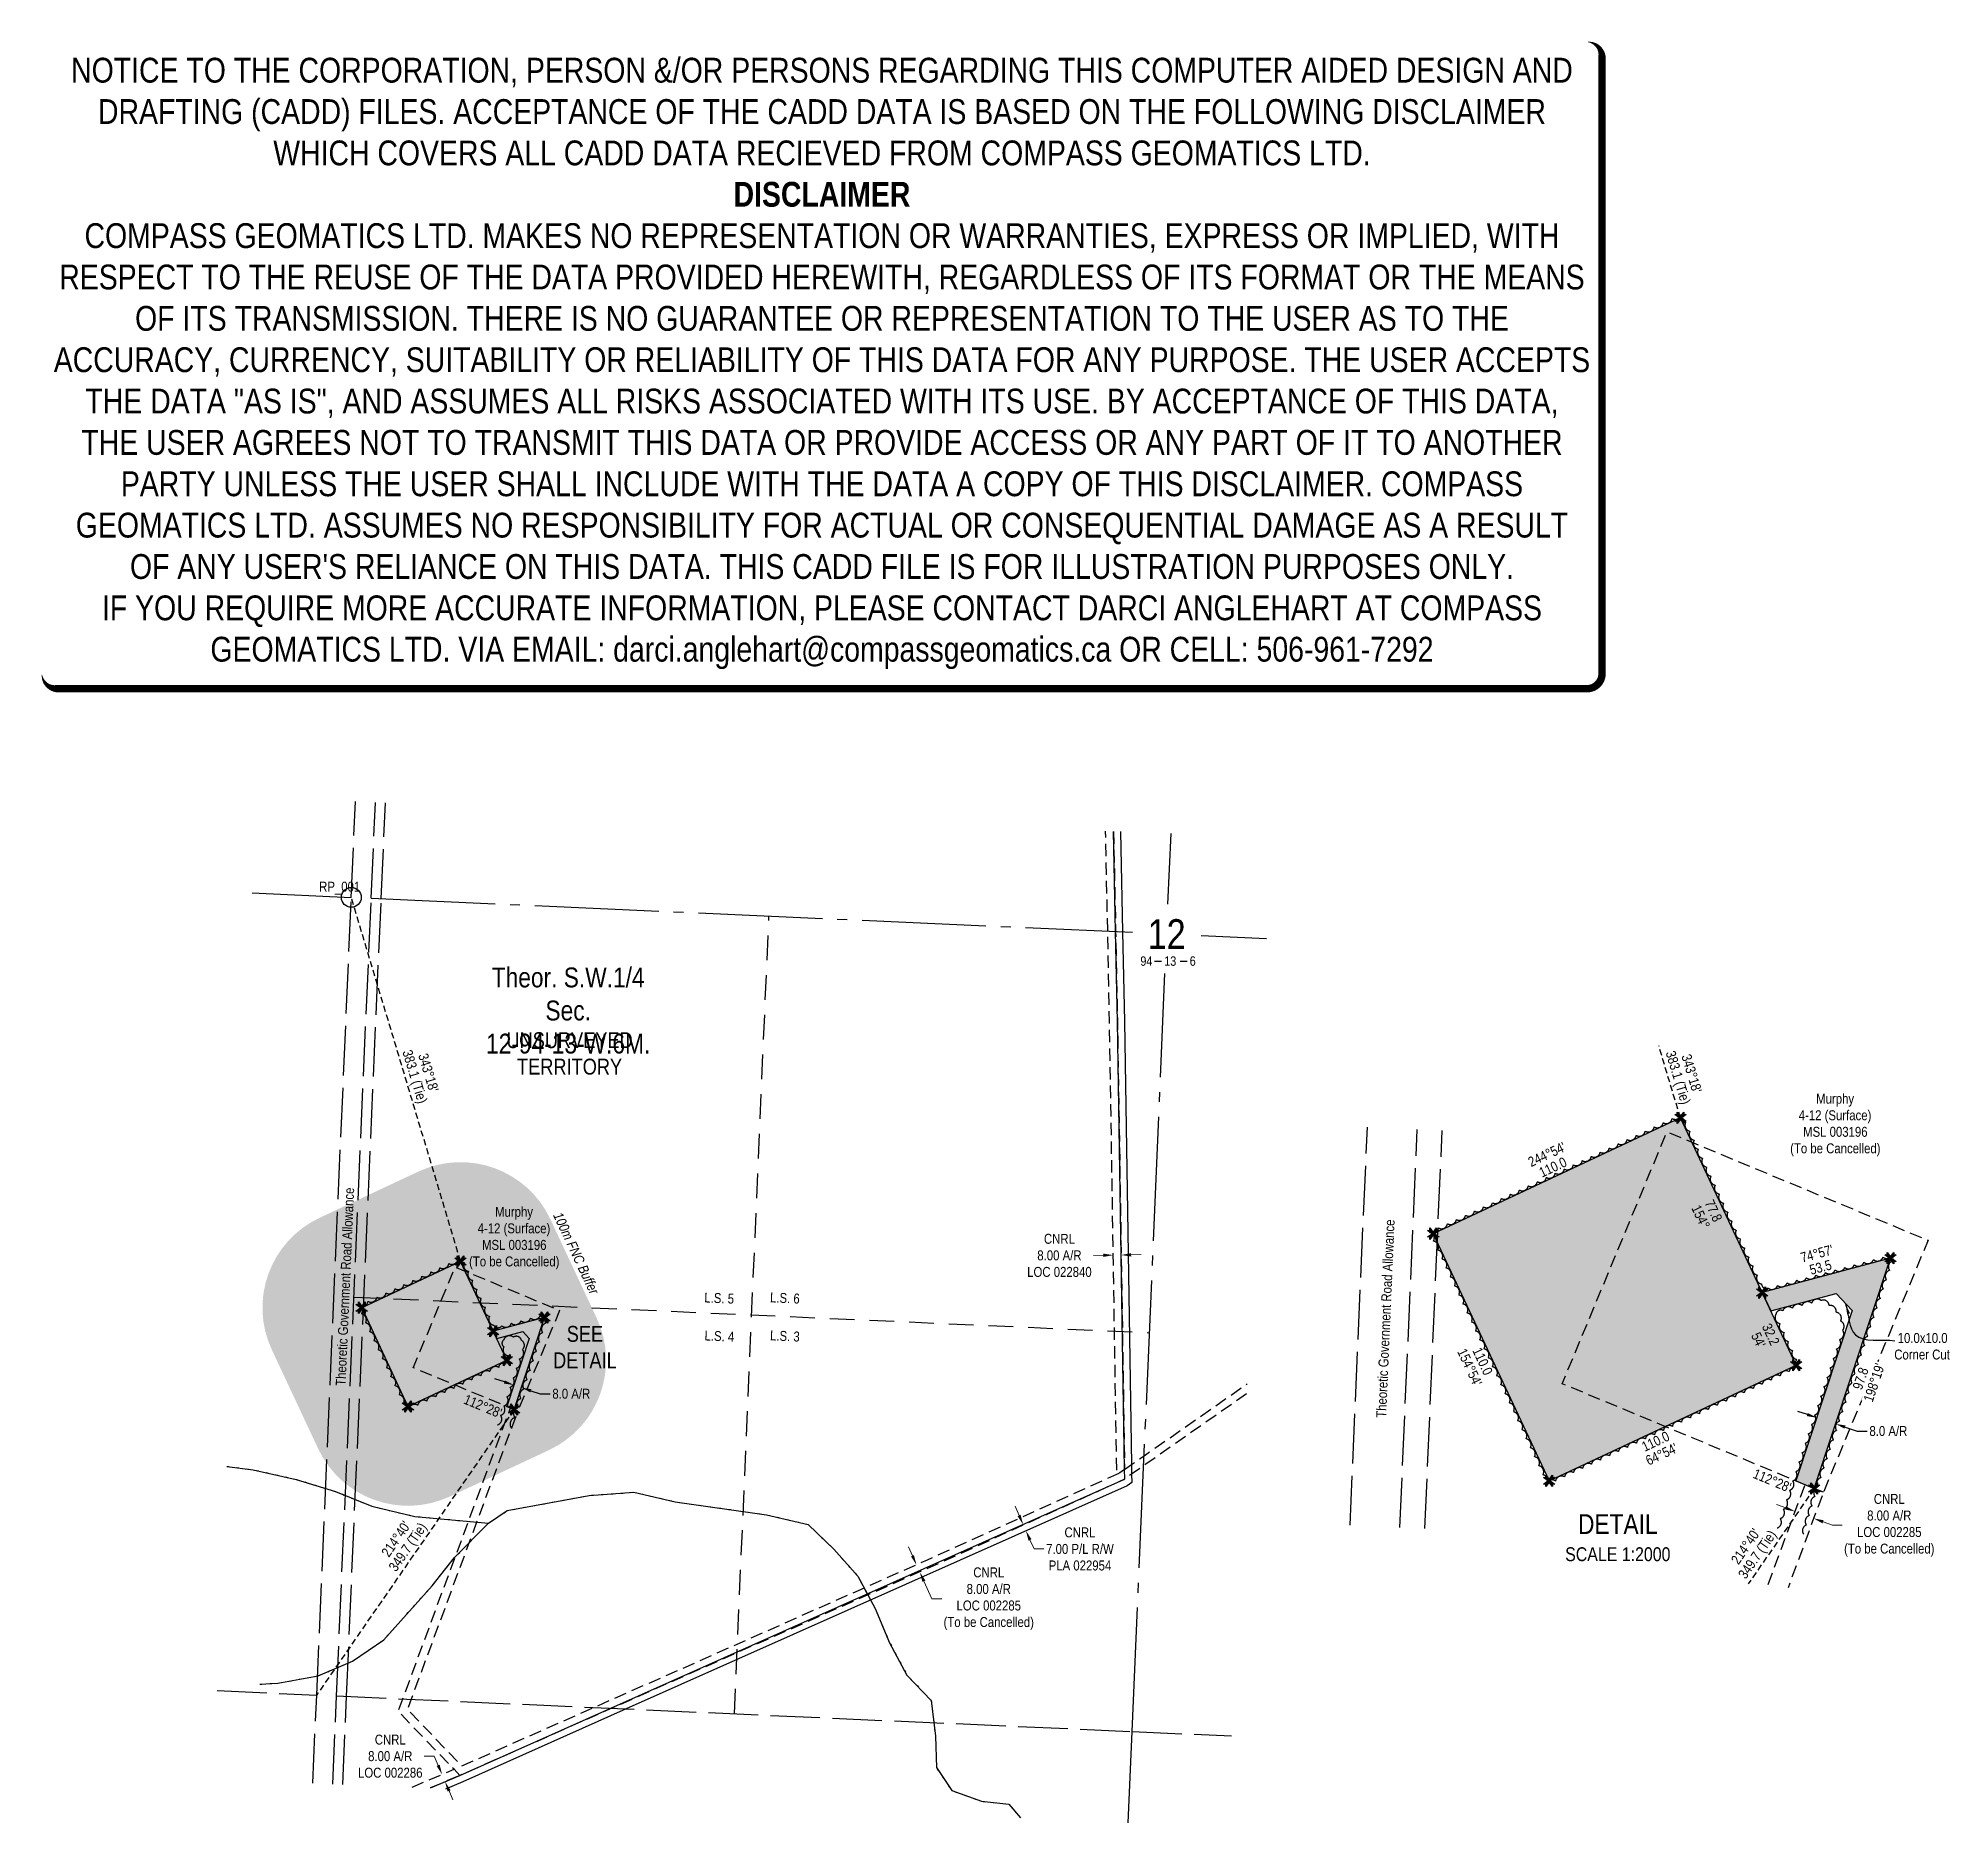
# Model space of a CAD drawing. Extents: x 320600 to 322526, y 6336020 to 6337818.
import ezdxf
from ezdxf.enums import TextEntityAlignment as Align

# ---------------------------------------------------------------- set-up
doc = ezdxf.new("R2010")
doc.units = 0
doc.header["$LTSCALE"] = 5
doc.header["$PDSIZE"] = 0.5
for name, pattern in [('0', [1, 1, 0]), ('foc-ACCESSROAD', [3.75, 2.5, -1.25]), ('foc-LSD', [8, 5, -3]), ('foc-QUARTERLINE', [33, 25, -3, 2, -3]), ('foc-TIELINE', [1.875, 1.25, -0.625]), ('foc-UNSURVEYED', [12.5, 10, -2.5]), ('foc-WHEELTRACKS', [2, 0.4, -1.6])]:
    doc.linetypes.add(name, pattern=pattern)
doc.layers.get('Defpoints').update_dxf_attribs({"color": 9})
for name, color, linetype in [('10', 1, 'Continuous'), ('35', 37, 'Continuous'), ('9', 3, 'Continuous'), ('C-AR', 13, 'foc-ACCESSROAD'), ('C-SYMBOL', 7, 'Continuous'), ('C-WS', 13, 'foc-ACCESSROAD'), ('DETAIL-T', 7, 'Continuous'), ('F-AR', 190, 'foc-ACCESSROAD'), ('F-RW', 190, 'Continuous'), ('L-BD', 7, 'Continuous'), ('L-BD1', 253, 'Continuous'), ('L-MON', 1, 'Continuous'), ('L-ROAD-T', 7, 'Continuous'), ('L-SECLBL', 7, 'Continuous'), ('L-SECQ', 8, 'foc-QUARTERLINE'), ('L-SECTION-LSD', 7, 'foc-LSD'), ('L-TIE', 7, 'foc-TIELINE'), ('L-UNS-T', 3, 'Continuous'), ('L-USEC', 7, 'foc-UNSURVEYED'), ('P-BUFFER-H 30m', 51, 'Continuous'), ('P-BUFFER-T', 40, 'Continuous'), ('P-PROPOSED', 10, 'Continuous'), ('P-PROPOSED-H', 21, 'Continuous'), ('P-TXT', 4, 'Continuous'), ('T-BUSH', 110, '0'), ('T-CREEK', 160, 'Continuous'), ('T-WATER-P3', 160, 'foc-WHEELTRACKS')]:
    doc.layers.add(name, color=color, linetype=linetype)
for name, color, linetype, lineweight in [('C-WS-T', 13, 'Continuous', 9), ('F-AR-T', 190, 'Continuous', 9), ('F-RW-T', 190, 'Continuous', 9)]:
    doc.layers.add(name, color=color, linetype=linetype, lineweight=lineweight)
doc.layers.add('DISCLAIMER', color=7, linetype='Continuous', plot=False)
doc.styles.add('100L', font='ARIALN.TTF', dxfattribs={"height": 11})
doc.styles.add('175L', font='ARIALN.TTF', dxfattribs={"height": 20})
doc.styles.add('80', font='ARIALN.TTF', dxfattribs={"height": 10})
doc.styles.add('80CG', font='ARIALN.TTF', dxfattribs={"height": 10})
doc.styles.add('80L', font='ARIALN.TTF', dxfattribs={"height": 10})
doc.styles.add('foc-LtypeFont', font='ARIALN.TTF', dxfattribs={"height": 7.35})
doc.styles.add('SIMPLEX', font='ARIALN.TTF')
doc.styles.get("Standard").update_dxf_attribs({"font": 'ARIALN.TTF'})
doc.linetypes.add('foc-TOPO-flowdirection-NOLINE', pattern='A,0,[">",foc-LtypeFont,S=0.3,R=0,X=0,Y=-0.945],-20,[">",foc-LtypeFont,S=0.3,R=0,X=0,Y=-0.945],0', length=20)
doc.dimstyles.new('Compass 5 000', dxfattribs={"dimscale": 5, "dimtxt": 9, "dimasz": 2, "dimexe": 0.2, "dimexo": 0.0625, "dimgap": 0.5, "dimtad": 0, "dimtih": 1, "dimtoh": 1, "dimzin": 0, "dimdsep": 46, "dimtxsty": '80CG', "dimcen": 0.1, "dimse1": 1, "dimse2": 1, "dimclrd": 256, "dimclrt": 256, "dimaunit": 1, "dimadec": 4, "dimazin": 0, "dimtfac": 0.06, "dimtofl": 0, "dimtmove": 0, "dimatfit": 1, "dimfxl": 0.2, "dimtolj": 1, "dimtzin": 0, "dimlwd": -1, "dimarcsym": 0})

# ---------------------------------------------------------------- blocks, each defined once
blk = doc.blocks.new('L-SECLBL')
at = {"layer": '9', "color": 7}
for p, q in [((-5.1, -27.8), (-12.3, -27.8)), ((20.7, -27.8), (13.5, -27.8))]:
    blk.add_line(p, q, dxfattribs=at)
at = {"layer": '10', "color": 2, "style": 'SIMPLEX'}
blk.add_attdef('SEC', text='', height=30, dxfattribs=at).set_placement((0, 0), align=Align.MIDDLE)
at = {"layer": '10', "color": 5, "style": '80L'}
blk.add_attdef('TWP', text='', height=9.5, dxfattribs=at).set_placement((-14.4, -27.4), align=Align.MIDDLE_RIGHT)
blk.add_attdef('RGE', text='', height=9.5, dxfattribs=at).set_placement((3.6, -27.4), align=Align.MIDDLE_CENTER)
blk.add_attdef('MER', text='', height=9.5, dxfattribs=at).set_placement((23.2, -27.4), align=Align.MIDDLE_LEFT)
blk = doc.blocks.new('*D419')
at = {"layer": 'Defpoints', "color": 0, "transparency": 16777216}
for p in [(321593.5, 6336320.6), (321595.6, 6336313.9), (321596.3, 6336314.2)]:
    blk.add_point(p, dxfattribs=at)
at = {"layer": 'F-RW-T', "transparency": 16777216}
for p, q in [((321588.7, 6336329.4), (321584.6, 6336338.6)), ((321599.6, 6336304.8), (321603.7, 6336295.6)), ((321603.7, 6336295.6), (321613.7, 6336295.6))]:
    blk.add_line(p, q, dxfattribs=at)
for points in [[(321590.2, 6336330.1), (321587.1, 6336328.7), (321592.7, 6336320.3)], [(321601.2, 6336305.4), (321598.1, 6336304.1), (321595.6, 6336313.9)]]:
    blk.add_solid(points, dxfattribs=at)
at = {"layer": 'F-RW-T', "transparency": 16777216, "insert": (321650, 6336295.6), "char_height": 10, "attachment_point": 5, "style": '80CG'}
blk.add_mtext('\\A1;CNRL\\P7.00 P/L R/W\\PPLA 022954', dxfattribs=at)
blk = doc.blocks.new('*D420')
at = {"layer": 'Defpoints', "color": 0, "transparency": 16777216}
for p in [(321683.5, 6336591.7), (321683.6, 6336589.8), (321691.6, 6336589.9)]:
    blk.add_point(p, dxfattribs=at)
at = {"layer": 'F-AR-T', "transparency": 16777216}
for p, q in [((321673.5, 6336591.6), (321663.5, 6336591.4)), ((321701.5, 6336592), (321711.5, 6336592.2))]:
    blk.add_line(p, q, dxfattribs=at)
for points in [[(321673.5, 6336593.2), (321673.6, 6336589.9), (321683.5, 6336591.7)], [(321701.5, 6336593.7), (321701.6, 6336590.3), (321691.5, 6336591.8)]]:
    blk.add_solid(points, dxfattribs=at)
at = {"layer": 'F-AR-T', "transparency": 16777216, "insert": (321629.3, 6336591.4), "char_height": 10, "attachment_point": 5, "style": '80CG'}
blk.add_mtext('\\A1;CNRL\\P8.00 A/R\\PLOC 022840', dxfattribs=at)
blk = doc.blocks.new('*D421')
at = {"layer": 'Defpoints', "color": 0, "transparency": 16777216}
for p in [(321640.5, 6336350), (321643.8, 6336342.7), (321485.3, 6336279.6)]:
    blk.add_point(p, dxfattribs=at)
at = {"layer": 'F-AR-T', "transparency": 16777216}
for p, q in [((321481.2, 6336288.8), (321477.1, 6336297.9)), ((321492.7, 6336263.3), (321500.8, 6336245.5)), ((321500.8, 6336245.5), (321510.8, 6336245.5))]:
    blk.add_line(p, q, dxfattribs=at)
for points in [[(321482.7, 6336289.4), (321479.7, 6336288.1), (321485.3, 6336279.6)], [(321494.3, 6336263.9), (321491.2, 6336262.6), (321488.6, 6336272.4)]]:
    blk.add_solid(points, dxfattribs=at)
at = {"layer": 'F-AR-T', "transparency": 16777216, "insert": (321558.1, 6336245.5), "char_height": 10, "attachment_point": 5, "style": '80CG'}
blk.add_mtext('\\A1;CNRL\\P8.00 A/R\\PLOC 002285\\P(To be Cancelled)', dxfattribs=at)
blk = doc.blocks.new('*D422')
at = {"layer": 'Defpoints', "color": 0, "transparency": 16777216}
for p in [(321007.3, 6336068.4), (320989.3, 6336060.8), (320992.4, 6336053.4)]:
    blk.add_point(p, dxfattribs=at)
at = {"layer": 'F-AR-T', "transparency": 16777216}
for p, q in [((320999.4, 6336086.8), (320989.4, 6336086.8)), ((321003.4, 6336077.6), (320999.4, 6336086.8)), ((321014.3, 6336051.9), (321018.3, 6336042.7))]:
    blk.add_line(p, q, dxfattribs=at)
for points in [[(321004.9, 6336078.3), (321001.8, 6336077), (321007.3, 6336068.4)], [(321015.9, 6336052.5), (321012.8, 6336051.2), (321010.4, 6336061.1)]]:
    blk.add_solid(points, dxfattribs=at)
at = {"layer": 'F-AR-T', "transparency": 16777216, "insert": (320955.1, 6336086.8), "char_height": 10, "attachment_point": 5, "style": '80CG'}
blk.add_mtext('\\A1;CNRL\\P8.00 A/R\\PLOC 002286 ', dxfattribs=at)
blk = doc.blocks.new('TEMP')
h = blk.add_hatch(color=255)
h.dxf.hatch_style = 1
h.paths.add_polyline_path([(0, 0.25), (-0.67, 1.15), (-0.67, 0.67), (-1.15, 0.67), (-0.25, 0), (-1.15, -0.67), (-0.67, -0.67), (-0.67, -1.15), (0, -0.25), (0.67, -1.15), (0.67, -0.67), (1.15, -0.67), (0.25, 0), (1.15, 0.67), (0.67, 0.67), (0.67, 1.15)])
h.paths.add_polyline_path([(0.57, 0.85), (0.57, 0.57), (0.85, 0.57), (0.08, 0), (0.85, -0.57), (0.57, -0.57), (0.57, -0.85), (0, -0.08), (-0.57, -0.85), (-0.57, -0.57), (-0.85, -0.57), (-0.08, 0), (-0.85, 0.57), (-0.57, 0.57), (-0.57, 0.85), (0, 0.08)], flags=16)
h = blk.add_hatch(color=1)
h.dxf.hatch_style = 1
h.paths.add_polyline_path([(0, 0.08), (-0.57, 0.85), (-0.57, 0.57), (-0.85, 0.57), (-0.08, 0), (-0.85, -0.57), (-0.57, -0.57), (-0.57, -0.85), (0, -0.08), (0.57, -0.85), (0.57, -0.57), (0.85, -0.57), (0.08, 0), (0.85, 0.57), (0.57, 0.57), (0.57, 0.85)])
at = {"color": 1}
for p, q in [((-0.08, 0), (0.08, 0)), ((0, 0.08), (0, -0.08))]:
    blk.add_line(p, q, dxfattribs=at)
at = {"color": 255, "flags": 128}
blk.add_lwpolyline([(-0.25, 0), (-1.15, 0.67), (-0.67, 0.67), (-0.67, 1.15), (0, 0.25), (0.67, 1.15), (0.67, 0.67), (1.15, 0.67), (0.25, 0), (1.15, -0.67), (0.67, -0.67), (0.67, -1.15), (0, -0.25), (-0.67, -1.15), (-0.67, -0.67), (-1.15, -0.67)], close=True, dxfattribs=at)
at = {"color": 1, "flags": 128}
blk.add_lwpolyline([(-0.08, 0), (-0.85, 0.57), (-0.57, 0.57), (-0.57, 0.85), (0, 0.08), (0.57, 0.85), (0.57, 0.57), (0.85, 0.57), (0.08, 0), (0.85, -0.57), (0.57, -0.57), (0.57, -0.85), (0, -0.08), (-0.57, -0.85), (-0.57, -0.57), (-0.85, -0.57)], close=True, dxfattribs=at)
blk = doc.blocks.new('*D423')
at = {"layer": 'Defpoints', "color": 0, "transparency": 16777216}
for p in [(321084.9, 6336476.6), (321092.5, 6336474.1), (321087.2, 6336458.2)]:
    blk.add_point(p, dxfattribs=at)
at = {"layer": 'P-TXT', "transparency": 16777216}
for p, q in [((321070.1, 6336463.9), (321060.6, 6336467)), ((321096.7, 6336455.1), (321106.2, 6336452)), ((321106.2, 6336452), (321116.2, 6336452))]:
    blk.add_line(p, q, dxfattribs=at)
for points in [[(321070.6, 6336465.5), (321069.6, 6336462.3), (321079.6, 6336460.8)], [(321097.2, 6336456.7), (321096.2, 6336453.5), (321087.2, 6336458.2)]]:
    blk.add_solid(points, dxfattribs=at)
at = {"layer": 'P-TXT', "transparency": 16777216, "insert": (321137.5, 6336452), "char_height": 10, "attachment_point": 5, "style": '80CG'}
blk.add_mtext('\\A1;8.0 A/R', dxfattribs=at)
blk = doc.blocks.new('*D424')
at = {"layer": 'Defpoints', "color": 0, "transparency": 16777216}
for p in [(322402.3, 6336458.1), (322421.3, 6336451.8), (322411.3, 6336421.6)]:
    blk.add_point(p, dxfattribs=at)
at = {"layer": 'P-TXT', "transparency": 16777216}
for p, q in [((322382.9, 6336431.1), (322373.4, 6336434.2)), ((322420.8, 6336418.5), (322433.2, 6336414.4)), ((322433.2, 6336414.4), (322443.2, 6336414.4))]:
    blk.add_line(p, q, dxfattribs=at)
for points in [[(322383.4, 6336432.6), (322382.3, 6336429.5), (322392.4, 6336427.9)], [(322421.4, 6336420.1), (322420.3, 6336416.9), (322411.3, 6336421.6)]]:
    blk.add_solid(points, dxfattribs=at)
at = {"layer": 'P-TXT', "transparency": 16777216, "insert": (322464.5, 6336414.4), "char_height": 10, "attachment_point": 5, "style": '80CG'}
blk.add_mtext('\\A1;8.0 A/R', dxfattribs=at)
blk = doc.blocks.new('*D425')
at = {"layer": 'Defpoints', "color": 0, "transparency": 16777216}
for p in [(322371, 6336334.5), (322389.3, 6336326.4), (322389.7, 6336327.6)]:
    blk.add_point(p, dxfattribs=at)
at = {"layer": 'F-AR-T', "transparency": 16777216}
for p, q in [((322361.2, 6336336.9), (322351.8, 6336340.3)), ((322398.7, 6336323), (322408.1, 6336319.5)), ((322408.1, 6336319.5), (322418.1, 6336319.5))]:
    blk.add_line(p, q, dxfattribs=at)
for points in [[(322361.7, 6336338.4), (322360.6, 6336335.3), (322370.5, 6336333.4)], [(322399.3, 6336324.5), (322398.1, 6336321.4), (322389.3, 6336326.4)]]:
    blk.add_solid(points, dxfattribs=at)
at = {"layer": 'F-AR-T', "transparency": 16777216, "insert": (322465.4, 6336319.5), "char_height": 10, "attachment_point": 5, "style": '80CG'}
blk.add_mtext('\\A1;CNRL\\P8.00 A/R\\PLOC 002285\\P(To be Cancelled)', dxfattribs=at)
blk = doc.blocks.new('Disclaimer_Legal')
at = {"layer": 'DISCLAIMER', "color": 254, "flags": 128}
blk.add_lwpolyline([(-3612.9, -1104.6, 37.5, 37.5, 0), (4096.1, -1104.6, 37.5, 37.5, 0.414214), (4171.1, -1029.6, 37.5, 37.5, 0), (4171.1, 2078.7, 37.5, 0, 0.414214), (4096.1, 2153.7, 0, 0, 0), (-3612.9, 2153.7, 0, 0, 0.414214), (-3687.9, 2078.7, 0, 0, 0), (-3687.9, -1029.6, 0, 37.5, 0.414214)], format="xyseb", close=True, dxfattribs=at)
at = {"layer": 'DISCLAIMER', "color": 254, "insert": (241.6, 533.9), "char_height": 125, "width": 7717.568, "attachment_point": 5, "style": '80'}
blk.add_mtext('NOTICE TO THE CORPORATION, PERSON &/OR PERSONS REGARDING THIS COMPUTER AIDED DESIGN AND DRAFTING (CADD) FILES. ACCEPTANCE OF THE CADD DATA IS BASED ON THE FOLLOWING DISCLAIMER WHICH COVERS ALL CADD DATA RECIEVED FROM COMPASS GEOMATICS LTD.\\P{\\fArial Narrow|b1|i0|c0|p34;DISCLAIMER}\\PCOMPASS GEOMATICS LTD. MAKES NO REPRESENTATION OR WARRANTIES, EXPRESS OR IMPLIED, WITH RESPECT TO THE REUSE OF THE DATA PROVIDED HEREWITH, REGARDLESS OF ITS FORMAT OR THE MEANS OF ITS TRANSMISSION. THERE IS NO GUARANTEE OR REPRESENTATION TO THE USER AS TO THE ACCURACY, CURRENCY, SUITABILITY OR RELIABILITY OF THIS DATA FOR ANY PURPOSE. THE USER ACCEPTS THE DATA "AS IS", AND ASSUMES ALL RISKS ASSOCIATED WITH ITS USE. BY ACCEPTANCE OF THIS DATA, THE USER AGREES NOT TO TRANSMIT THIS DATA OR PROVIDE ACCESS OR ANY PART OF IT TO ANOTHER PARTY UNLESS THE USER SHALL INCLUDE WITH THE DATA A COPY OF THIS DISCLAIMER. COMPASS GEOMATICS LTD. ASSUMES NO RESPONSIBILITY FOR ACTUAL OR CONSEQUENTIAL DAMAGE AS A RESULT OF ANY USER\'S RELIANCE ON THIS DATA. THIS CADD FILE IS FOR ILLUSTRATION PURPOSES ONLY.\\PIF YOU REQUIRE MORE ACCURATE INFORMATION, PLEASE CONTACT DARCI ANGLEHART AT COMPASS GEOMATICS LTD. VIA EMAIL: darci.anglehart@compassgeomatics.ca OR CELL: 506-961-7292', dxfattribs=at)

msp = doc.modelspace()

# ---------------------------------------------------------------- hatches: boundary and pattern name
at = {"layer": 'P-BUFFER-H 30m'}
h = msp.add_hatch(color=256, dxfattribs=at)
h.dxf.hatch_style = 1
h.paths.add_polyline_path([(321116.486, 6336627.785, 0.41421356), (320983.533, 6336675.935), (320883.927, 6336629.293, 0.41421356), (320835.777, 6336496.34), (320882.419, 6336396.733, 0.41421356), (321015.373, 6336348.584), (321114.979, 6336395.226, 0.41421356), (321163.128, 6336528.179)])
h.paths.add_polyline_path([(321058.908, 6336514.969), (321110.571, 6336528.856), (321079.851, 6336436.049), (321072.44, 6336439.114), (321095.171, 6336507.786), (321088.657, 6336514.682), (321062.353, 6336507.612), (321072.577, 6336485.777), (320972.971, 6336439.135), (320926.329, 6336538.741), (321025.935, 6336585.384)], flags=16)
at = {"layer": 'P-PROPOSED-H'}
h = msp.add_hatch(color=256, dxfattribs=at)
h.dxf.hatch_style = 1
h.paths.add_polyline_path([(322006.005, 6336613.319), (322122.61, 6336364.303), (322371.626, 6336480.908), (322255.021, 6336729.924)])
h = msp.add_hatch(color=256, dxfattribs=at)
h.dxf.hatch_style = 1
h.paths.add_polyline_path([(322411.825, 6336553.171), (322428.11, 6336535.929), (322371.283, 6336364.251), (322389.811, 6336356.588), (322466.61, 6336588.605), (322337.453, 6336553.887), (322346.065, 6336535.495)])
h = msp.add_hatch(color=256, dxfattribs=at)
h.dxf.hatch_style = 1
h.paths.add_polyline_path([(320926.329, 6336538.741), (320972.971, 6336439.135), (321072.577, 6336485.777), (321025.935, 6336585.384)])
h = msp.add_hatch(color=256, dxfattribs=at)
h.dxf.hatch_style = 1
h.paths.add_polyline_path([(321088.657, 6336514.682), (321095.171, 6336507.786), (321072.44, 6336439.114), (321079.851, 6336436.049), (321110.571, 6336528.856), (321058.908, 6336514.969), (321062.353, 6336507.612)])

# ---------------------------------------------------------------- linework, layer by layer
at = {"layer": '35', "color": 3}
msp.add_circle((320915.826, 6336952.219), 10, dxfattribs=at)
at = {"layer": 'C-WS', "flags": 128}
for points in [[(322399.059, 6336352.801), (322389.779, 6336356.602), (322380.542, 6336360.404), (322135.922, 6336462.051), (322241.382, 6336715.934), (322504.496, 6336606.64), (322399.059, 6336352.801)], [(321083.55, 6336434.534), (321079.839, 6336436.055), (321076.143, 6336437.575), (320978.296, 6336478.235), (321020.48, 6336579.788), (321125.725, 6336536.07), (321083.55, 6336434.534)]]:
    msp.add_lwpolyline(points, close=True, dxfattribs=at)
at = {"layer": 'F-AR', "flags": 128}
for points in [[(321683.872, 6337018.713), (321685.935, 6336917.726), (321687.787, 6336827.034), (321694.986, 6336375.842), (321690.119, 6336372.446), (321687.064, 6336371.062), (321679.79, 6336826.888), (321677.928, 6336918.084), (321675.866, 6337019.028)], [(321817.901, 6336451.873), (321714.219, 6336379.51), (321702.061, 6336371.025), (321695.141, 6336366.195), (321694.108, 6336365.474), (321499.302, 6336277.225), (321178.251, 6336135.118), (321025.294, 6336067.425), (321019.36, 6336073.589), (320963.081, 6336132.039), (320967.715, 6336144.557), (321076.143, 6336437.575), (321079.839, 6336436.055), (321083.55, 6336434.534), (320976.103, 6336144.181), (320972.324, 6336133.971), (321027.175, 6336077.003), (321160.318, 6336135.921), (321496.544, 6336284.733), (321687.064, 6336371.062), (321690.119, 6336372.446), (321694.986, 6336375.842), (321701.907, 6336380.673), (321714.654, 6336389.569), (321818.344, 6336461.938)], [(322343.304, 6336259.771), (322380.542, 6336360.404), (322389.779, 6336356.602), (322399.059, 6336352.801), (322363.45, 6336256.576)], [(320977.136, 6336055.58), (321019.36, 6336073.589), (321025.294, 6336067.425), (320995.798, 6336054.839)]]:
    msp.add_lwpolyline(points, dxfattribs=at)
at = {"layer": 'F-RW'}
for points in [[(320995.798, 6336054.839), (321025.294, 6336067.425), (321177.307, 6336135.16), (321694.108, 6336365.474), (321695.141, 6336366.195), (321694.986, 6336375.842), (321687.787, 6336827.034), (321685.935, 6336917.726), (321683.872, 6337018.713)], [(321690.877, 6337018.437), (321692.941, 6336917.413), (321694.784, 6336827.162), (321701.907, 6336380.673), (321702.061, 6336371.025), (321702.196, 6336362.612), (321697.599, 6336359.373), (321192.926, 6336134.46), (321028.085, 6336061.008), (321010.9, 6336053.675)]]:
    msp.add_lwpolyline(points, dxfattribs=at)
at = {"layer": 'L-SECQ'}
for p, q in [((321738.661, 6336945.4), (321741.729, 6337016.438)), ((320815.886, 6336956.623), (320915.826, 6336952.219)), ((320935.92, 6336951.319), (321702.987, 6336916.967)), ((321772.192, 6336913.868), (321838.104, 6336910.916)), ((321702.65, 6336111.651), (321735.641, 6336875.475)), ((321698.68, 6336019.722), (321702.65, 6336111.651))]:
    msp.add_line(p, q, dxfattribs=at)
at = {"layer": 'L-SECTION-LSD'}
for p, q in [((321301.849, 6336129.6), (321336.645, 6336933.373)), ((320918.484, 6336549.434), (321720.008, 6336513.54))]:
    msp.add_line(p, q, dxfattribs=at)
at = {"layer": 'L-TIE', "flags": 128}
for points in [[(321025.935, 6336585.384), (320915.826, 6336952.219)], [(322255.021, 6336729.924), (322233.184, 6336802.674)], [(321079.851, 6336436.049), (320880.954, 6336148.448)], [(322389.811, 6336356.588), (322323.329, 6336260.456)]]:
    msp.add_lwpolyline(points, dxfattribs=at)
at = {"layer": 'L-USEC'}
for p, q in [((320915.826, 6336952.219), (320920.014, 6337048.743)), ((320935.921, 6336951.347), (320940.113, 6337047.953)), ((320945.969, 6336950.911), (320950.163, 6337047.557)), ((320880.954, 6336148.449), (320915.826, 6336952.219)), ((320901.049, 6336147.577), (320935.921, 6336951.347)), ((320911.097, 6336147.141), (320945.969, 6336950.911)), ((321922.151, 6336319.454), (321939.552, 6336720.522)), ((321972.39, 6336317.274), (321989.79, 6336718.342)), ((321997.509, 6336316.184), (322014.909, 6336717.253)), ((320780.705, 6336152.867), (320880.954, 6336148.449)), ((320877.098, 6336059.556), (320880.954, 6336148.449)), ((320897.196, 6336058.757), (320901.049, 6336147.577)), ((320901.048, 6336147.549), (321702.65, 6336111.651)), ((320907.246, 6336058.358), (320911.097, 6336147.141)), ((321702.65, 6336111.651), (321802.73, 6336107.169))]:
    msp.add_line(p, q, dxfattribs=at)
at = {"layer": 'P-PROPOSED', "flags": 128}
for points in [[(322006.005, 6336613.319), (322122.61, 6336364.303), (322371.626, 6336480.908), (322255.021, 6336729.924)], [(320926.329, 6336538.741), (320972.971, 6336439.135), (321072.577, 6336485.777), (321025.935, 6336585.384)], [(321088.657, 6336514.682), (321095.171, 6336507.786), (321072.44, 6336439.114), (321079.851, 6336436.049), (321110.571, 6336528.856), (321058.908, 6336514.969), (321062.353, 6336507.612)]]:
    msp.add_lwpolyline(points, close=True, dxfattribs=at)
at = {"layer": 'T-BUSH', "flags": 128}
for points in [[(322352.358, 6336316.779, 0.52056705), (322355.509, 6336326.269, 0.52056705), (322358.66, 6336335.758, 0.52056705), (322361.812, 6336345.247, 0.52056705), (322364.963, 6336354.736, 0.52056705), (322368.114, 6336364.225, 0.52056705), (322371.257, 6336373.717, 0.52056705), (322374.399, 6336383.209, 0.52056705), (322377.541, 6336392.702, 0.52056705), (322380.683, 6336402.194, 0.52056705), (322383.825, 6336411.686, 0.52056705), (322386.967, 6336421.178, 0.52056705), (322390.109, 6336430.671, 0.52056705), (322393.251, 6336440.163, 0.52056705), (322396.393, 6336449.655, 0.52056705), (322399.535, 6336459.147, 0.52056705), (322402.677, 6336468.64, 0.52056705), (322405.819, 6336478.132, 0.52056705), (322408.961, 6336487.624, 0.52056705), (322412.103, 6336497.116, 0.52056705), (322415.245, 6336506.609, 0.52056705), (322418.387, 6336516.101, 0.52056705), (322416.392, 6336525.224, 0.52056705), (322411.925, 6336534.169, 0.52056705), (322404.773, 6336540.974, 0.52056705), (322396.767, 6336546.017, 0.52056705), (322387.111, 6336543.422, 0.52056705), (322377.455, 6336540.826, 0.52056705), (322367.799, 6336538.231, 0.52056705), (322358.143, 6336535.635, 0.52056705), (322351.094, 6336531.828, 0.52056705), (322355.334, 6336522.773, 0.52056705), (322359.575, 6336513.718, 0.52056705), (322363.815, 6336504.662, 0.52056705), (322368.055, 6336495.607, 0.52056705), (322372.295, 6336486.552, 0.52056705), (322373.648, 6336478.543, 0.52056705), (322364.593, 6336474.302, 0.52056705), (322355.538, 6336470.062, 0.52056705), (322346.483, 6336465.822, 0.52056705), (322337.428, 6336461.582, 0.52056705), (322328.373, 6336457.342, 0.52056705), (322319.318, 6336453.101, 0.52056705), (322310.263, 6336448.861, 0.52056705), (322301.207, 6336444.621, 0.52056705), (322292.152, 6336440.381, 0.52056705), (322283.097, 6336436.141, 0.52056705), (322274.042, 6336431.9, 0.52056705), (322264.987, 6336427.66, 0.52056705), (322255.932, 6336423.42, 0.52056705), (322246.877, 6336419.18, 0.52056705), (322237.822, 6336414.94, 0.52056705), (322228.766, 6336410.7, 0.52056705), (322219.711, 6336406.459, 0.52056705), (322210.656, 6336402.219, 0.52056705), (322201.601, 6336397.979, 0.52056705), (322192.546, 6336393.739, 0.52056705), (322183.491, 6336389.499, 0.52056705), (322174.436, 6336385.258, 0.52056705), (322165.38, 6336381.018, 0.52056705), (322156.325, 6336376.778, 0.52056705), (322147.27, 6336372.538, 0.52056705), (322138.215, 6336368.298, 0.52056705), (322129.16, 6336364.057, 0.52056705), (322120.669, 6336361.375, 0.52056705), (322116.429, 6336370.43, 0.52056705), (322112.188, 6336379.485, 0.52056705), (322107.948, 6336388.54, 0.52056705), (322103.708, 6336397.595, 0.52056705), (322099.468, 6336406.65, 0.52056705), (322095.228, 6336415.705, 0.52056705), (322090.988, 6336424.761, 0.52056705), (322086.747, 6336433.816, 0.52056705), (322082.507, 6336442.871, 0.52056705), (322078.267, 6336451.926, 0.52056705), (322074.027, 6336460.981, 0.52056705), (322069.787, 6336470.036, 0.52056705), (322065.546, 6336479.091, 0.52056705), (322061.306, 6336488.147, 0.52056705), (322057.066, 6336497.202, 0.52056705), (322052.826, 6336506.257, 0.52056705), (322048.586, 6336515.312, 0.52056705), (322044.345, 6336524.367, 0.52056705), (322040.105, 6336533.422, 0.52056705), (322035.865, 6336542.477, 0.52056705), (322031.625, 6336551.532, 0.52056705), (322027.385, 6336560.588, 0.52056705), (322023.144, 6336569.643, 0.52056705), (322018.904, 6336578.698, 0.52056705), (322014.664, 6336587.753, 0.52056705), (322010.424, 6336596.808, 0.52056705), (322006.184, 6336605.863, 0.52056705), (322002.171, 6336614.836, 0.52056705), (322011.227, 6336619.076, 0.52056705), (322020.282, 6336623.316, 0.52056705), (322029.337, 6336627.556, 0.52056705), (322038.392, 6336631.797, 0.52056705), (322047.447, 6336636.037, 0.52056705), (322056.502, 6336640.277, 0.52056705), (322065.557, 6336644.517, 0.52056705), (322074.612, 6336648.757, 0.52056705), (322083.668, 6336652.998, 0.52056705), (322092.723, 6336657.238, 0.52056705), (322101.778, 6336661.478, 0.52056705), (322110.833, 6336665.718, 0.52056705), (322119.888, 6336669.958, 0.52056705), (322128.943, 6336674.198, 0.52056705), (322137.998, 6336678.439, 0.52056705), (322147.054, 6336682.679, 0.52056705), (322156.109, 6336686.919, 0.52056705), (322165.164, 6336691.159, 0.52056705), (322174.219, 6336695.399, 0.52056705), (322183.274, 6336699.64, 0.52056705), (322192.329, 6336703.88, 0.52056705), (322201.384, 6336708.12, 0.52056705), (322210.439, 6336712.36, 0.52056705), (322219.495, 6336716.6, 0.52056705), (322228.55, 6336720.841, 0.52056705), (322237.605, 6336725.081, 0.52056705), (322246.66, 6336729.321, 0.52056705), (322255.715, 6336733.561, 0.52056705), (322260.354, 6336725.608, 0.52056705), (322264.594, 6336716.552, 0.52056705), (322268.835, 6336707.497, 0.52056705), (322273.075, 6336698.442, 0.52056705), (322277.315, 6336689.387, 0.52056705), (322281.555, 6336680.332, 0.52056705), (322285.795, 6336671.277, 0.52056705), (322290.036, 6336662.222, 0.52056705), (322294.276, 6336653.167, 0.52056705), (322298.516, 6336644.111, 0.52056705), (322302.756, 6336635.056, 0.52056705), (322306.996, 6336626.001, 0.52056705), (322311.237, 6336616.946, 0.52056705), (322315.477, 6336607.891, 0.52056705), (322319.717, 6336598.836, 0.52056705), (322323.957, 6336589.781, 0.52056705), (322328.197, 6336580.726, 0.52056705), (322332.437, 6336571.67, 0.52056705), (322336.678, 6336562.615, 0.52056705), (322343.236, 6336558.548, 0.52056705), (322352.892, 6336561.143, 0.52056705), (322362.548, 6336563.739, 0.52056705), (322372.204, 6336566.334, 0.52056705), (322381.86, 6336568.93, 0.52056705), (322391.516, 6336571.526, 0.52056705), (322401.172, 6336574.121, 0.52056705), (322410.828, 6336576.717, 0.52056705), (322420.484, 6336579.312, 0.52056705), (322430.14, 6336581.908, 0.52056705), (322439.796, 6336584.503, 0.52056705), (322449.452, 6336587.099, 0.52056705), (322459.108, 6336589.694, 0.52056705), (322468.764, 6336592.29, 0.52056705), (322468.86, 6336585.856, 0.52056705), (322465.718, 6336576.364, 0.52056705), (322462.576, 6336566.872, 0.52056705), (322459.434, 6336557.379, 0.52056705), (322456.292, 6336547.887, 0.52056705), (322453.15, 6336538.395, 0.52056705), (322450.008, 6336528.903, 0.52056705), (322446.866, 6336519.41, 0.52056705), (322443.724, 6336509.918, 0.52056705), (322440.582, 6336500.426, 0.52056705), (322437.44, 6336490.934, 0.52056705), (322434.298, 6336481.441, 0.52056705), (322431.156, 6336471.949, 0.52056705), (322428.014, 6336462.457, 0.52056705), (322424.872, 6336452.965, 0.52056705), (322421.73, 6336443.472, 0.52056705), (322418.588, 6336433.98, 0.52056705), (322415.446, 6336424.488, 0.52056705), (322412.304, 6336414.996, 0.52056705), (322409.162, 6336405.504, 0.52056705), (322406.02, 6336396.011, 0.52056705), (322402.878, 6336386.519, 0.52056705), (322399.736, 6336377.027, 0.52056705), (322396.594, 6336367.535, 0.52056705), (322393.452, 6336358.042, 0.52056705), (322390.532, 6336348.48, 0.52056705), (322387.686, 6336338.895, 0.52056705), (322384.839, 6336329.311, 0.52056705), (322381.992, 6336319.726, 0.52056705), (322379.228, 6336310.417, 0.52056705)], [(321063.162, 6336420.693, 0.52056705), (321066.313, 6336430.182, 0.52056705), (321069.464, 6336439.671, 0.52056705), (321072.607, 6336449.163, 0.52056705), (321075.749, 6336458.656, 0.52056705), (321078.891, 6336468.148, 0.52056705), (321082.033, 6336477.64, 0.52056705), (321085.175, 6336487.132, 0.52056705), (321088.317, 6336496.625, 0.52056705), (321087.316, 6336505.819, 0.52056705), (321079.135, 6336509.017, 0.52056705), (321069.479, 6336506.421, 0.52056705), (321069.556, 6336499.301, 0.52056705), (321073.797, 6336490.246, 0.52056705), (321073.424, 6336482.862, 0.52056705), (321064.369, 6336478.621, 0.52056705), (321055.314, 6336474.381, 0.52056705), (321046.259, 6336470.141, 0.52056705), (321037.204, 6336465.901, 0.52056705), (321028.149, 6336461.661, 0.52056705), (321019.094, 6336457.42, 0.52056705), (321010.038, 6336453.18, 0.52056705), (321000.983, 6336448.94, 0.52056705), (320991.928, 6336444.7, 0.52056705), (320982.873, 6336440.46, 0.52056705), (320973.818, 6336436.219, 0.52056705), (320968.359, 6336441.91, 0.52056705), (320964.119, 6336450.965, 0.52056705), (320959.879, 6336460.02, 0.52056705), (320955.639, 6336469.075, 0.52056705), (320951.398, 6336478.13, 0.52056705), (320947.158, 6336487.186, 0.52056705), (320942.918, 6336496.241, 0.52056705), (320938.678, 6336505.296, 0.52056705), (320934.438, 6336514.351, 0.52056705), (320930.197, 6336523.406, 0.52056705), (320925.957, 6336532.461, 0.52056705), (320923.67, 6336540.809, 0.52056705), (320932.726, 6336545.049, 0.52056705), (320941.781, 6336549.289, 0.52056705), (320950.836, 6336553.529, 0.52056705), (320959.891, 6336557.77, 0.52056705), (320968.946, 6336562.01, 0.52056705), (320978.001, 6336566.25, 0.52056705), (320987.056, 6336570.49, 0.52056705), (320996.112, 6336574.73, 0.52056705), (321005.167, 6336578.971, 0.52056705), (321014.222, 6336583.211, 0.52056705), (321023.277, 6336587.451, 0.52056705), (321029.699, 6336584.42, 0.52056705), (321033.939, 6336575.364, 0.52056705), (321038.179, 6336566.309, 0.52056705), (321042.419, 6336557.254, 0.52056705), (321046.659, 6336548.199, 0.52056705), (321050.9, 6336539.144, 0.52056705), (321055.14, 6336530.089, 0.52056705), (321059.38, 6336521.034, 0.52056705), (321067.532, 6336520.393, 0.52056705), (321077.188, 6336522.989, 0.52056705), (321086.843, 6336525.584, 0.52056705), (321096.499, 6336528.18, 0.52056705), (321106.155, 6336530.775, 0.52056705), (321114.958, 6336532.565, 0.52056705), (321111.816, 6336523.073, 0.52056705), (321108.674, 6336513.58, 0.52056705), (321105.532, 6336504.088, 0.52056705), (321102.39, 6336494.596, 0.52056705), (321099.248, 6336485.104, 0.52056705), (321096.106, 6336475.611, 0.52056705), (321092.964, 6336466.119, 0.52056705), (321089.822, 6336456.627, 0.52056705), (321086.68, 6336447.135, 0.52056705), (321083.538, 6336437.642, 0.52056705), (321080.614, 6336428.082, 0.52056705), (321077.343, 6336417.068, 0.52056705)]]:
    msp.add_lwpolyline(points, format="xyb", dxfattribs=at)
at = {"layer": 'T-CREEK', "linetype": 'foc-TOPO-flowdirection-NOLINE', "flags": 128}
for points in [[(320790.596, 6336378.843), (320817.14, 6336375.435), (320860.302, 6336365.759), (320900.007, 6336353.525), (320936.66, 6336338.583), (320979.734, 6336328.443), (321054.136, 6336321.603), (321072.944, 6336334.323), (321155.514, 6336349.512), (321200.399, 6336352.761), (321242.092, 6336343.176), (321334.219, 6336330.141), (321376.189, 6336320.245), (321401.979, 6336295.289), (321426.108, 6336268.19), (321443.596, 6336235.601), (321458.256, 6336201.056), (321475.693, 6336168.583), (321500.149, 6336143), (321504.372, 6336106.827), (321505.308, 6336075.26), (321520.806, 6336052.194), (321550.72, 6336041.381), (321578.221, 6336038.487), (321590.096, 6336024.608)], [(320823.679, 6336159.441), (320841.712, 6336160.259), (320882.56, 6336167.938), (320917.042, 6336182.486), (320948.587, 6336204.048), (320997.208, 6336258.478), (321019.917, 6336286.998), (321054.136, 6336321.603)]]:
    msp.add_lwpolyline(points, dxfattribs=at)
at = {"layer": 'T-WATER-P3', "flags": 128}
for points in [[(320790.596, 6336378.843), (320817.14, 6336375.435), (320860.302, 6336365.759), (320900.007, 6336353.525), (320936.66, 6336338.583), (320979.734, 6336328.443), (321054.136, 6336321.603), (321072.944, 6336334.323), (321155.514, 6336349.512), (321200.399, 6336352.761), (321242.092, 6336343.176), (321334.219, 6336330.141), (321376.189, 6336320.245), (321401.979, 6336295.289), (321426.108, 6336268.19), (321443.596, 6336235.601), (321458.256, 6336201.056), (321475.693, 6336168.583), (321500.149, 6336143), (321504.372, 6336106.827), (321505.308, 6336075.26), (321520.806, 6336052.194), (321550.72, 6336041.381), (321578.221, 6336038.487), (321590.096, 6336024.608)], [(320823.679, 6336159.441), (320841.712, 6336160.259), (320882.56, 6336167.938), (320917.042, 6336182.486), (320948.587, 6336204.048), (320997.208, 6336258.478), (321019.917, 6336286.998), (321054.136, 6336321.603)]]:
    msp.add_lwpolyline(points, dxfattribs=at)

# ---------------------------------------------------------------- block references
at = {"layer": 'C-AR', "color": 4, "xscale": 0.2, "yscale": 0.2, "zscale": 0.2}
msp.add_blockref('Disclaimer_Legal', (321341.742, 6337383.409), dxfattribs=at)
at = {"layer": 'L-MON', "xscale": 4.999365000000011, "yscale": 4.999365000000011, "zscale": 4.999365000000011}
for p in [(322255.021, 6336729.924), (322006.005, 6336613.319), (321025.935, 6336585.384), (322466.61, 6336588.605), (322337.453, 6336553.887), (320926.329, 6336538.741), (321110.571, 6336528.856), (321058.908, 6336514.969), (321072.577, 6336485.777), (322371.626, 6336480.908), (320972.971, 6336439.135), (321079.851, 6336436.049), (322122.61, 6336364.303), (322389.811, 6336356.588)]:
    msp.add_blockref('TEMP', p, dxfattribs=at)
at = {"layer": 'L-SECLBL', "xscale": 0.999873, "yscale": 0.999873, "zscale": 0.999873}
msp.add_blockref('L-SECLBL', (321737.366, 6336915.428), dxfattribs=at).add_auto_attribs({'SEC': '12', 'TWP': '94', 'RGE': '13', 'MER': '6'})

# ---------------------------------------------------------------- texts
at = {"layer": '35', "color": 3, "style": '80'}
msp.add_attdef('RP_001', (320883.465, 6336957.973), 'RP', height=10, dxfattribs=at)
msp.add_attdef('RP_001', (320883.465, 6336957.973), 'RP', height=10, dxfattribs=at)
at = {"layer": 'C-SYMBOL', "color": 3, "insert": (321134.343, 6336881.511), "char_height": 19.99746, "width": 204.526, "attachment_point": 2, "style": '175L'}
msp.add_mtext('Theor. S.W.1/4 Sec. 12-94-13-W.6M.', dxfattribs=at)
at = {"layer": 'C-WS-T', "char_height": 9.99873, "attachment_point": 1, "style": '80L'}
for gutter_width, insert in [(124.984, (322365.147, 6336754.304)), (49.994, (321034.12, 6336640.344))]:
    msp.add_mtext_dynamic_manual_height_columns('\\pi26.60187;Murphy\\P\\pi9.02907;4-12 (Surface)\\P\\pi13.44188;MSL 003196\\P\\pi0.39442;(To be Cancelled)', width=90.44322, gutter_width=gutter_width, heights=[0], dxfattribs=dict(at, insert=insert))
at = {"layer": 'DETAIL-T', "color": 3, "attachment_point": 5, "style": '80CG'}
for s, insert, char_height, width in [('SEE\\PDETAIL', (321151.242, 6336499.034), 15.998, 63.62804), ('DETAIL\\P{\\H0.7x;SCALE 1:2000}', (322191.895, 6336306.903), 19.99746, 116.96004)]:
    msp.add_mtext(s, dxfattribs=dict(at, insert=insert, char_height=char_height, width=width))
at = {"layer": 'L-BD'}
for s, height, rotation, p in [('383.1 (Tie)', 9.99873, 286.707619, (320979.978, 6336771.532)), ("343%%d18'", 9.9987, 286.707619, (320993.625, 6336775.628)), ('383.1 (Tie)', 9.99873, 286.707619, (322252.721, 6336770.626)), ("343%%d18'", 9.9987, 286.707619, (322266.368, 6336774.722)), ("214%%d40'", 9.9987, 55.33332, (320960.871, 6336305.756)), ('349.7 (Tie)', 9.99873, 55.33332, (320972.59, 6336297.652)), ("214%%d40'", 9.9987, 55.33332, (322320.625, 6336298.296)), ('349.7 (Tie)', 9.99873, 55.33332, (322332.344, 6336290.191))]:
    msp.add_text(s, height=height, rotation=rotation, dxfattribs=at).set_placement(p, align=Align.MIDDLE_CENTER)
at = {"layer": 'L-BD', "style": '80L'}
for p in [(321048.469, 6336439.531), (322347.447, 6336364.611)]:
    msp.add_text("112°28'", height=9.9987, rotation=337.5326, dxfattribs=at).set_placement(p, align=Align.MIDDLE)
at = {"layer": 'L-BD1'}
for s, rotation, p in [("244%%D54'", 25.091985, (322120.387, 6336693.245)), ('110.0', 25.091985, (322126.43, 6336680.341)), ("154%%D54'", 295.091985, (322042.801, 6336478.74)), ('110.0', 295.091985, (322055.705, 6336484.782)), ('110.0', 25.091985, (322229.896, 6336404.052)), ("64%%D54'", 25.091985, (322235.938, 6336391.148))]:
    msp.add_text(s, height=9.9987, rotation=rotation, dxfattribs=at).set_placement(p, align=Align.MIDDLE_CENTER)
at = {"layer": 'L-BD1', "style": '80L'}
for s, rotation, p in [('77.8', 295.092, (322288.307, 6336636.44)), ('154°', 295.092, (322275.51, 6336630.171)), ("74%%d57'", 15.0457, (322392.447, 6336593.26)), ('53.5', 15.0457, (322396.146, 6336579.5)), ("54'", 295.092, (322333.567, 6336506.188)), ('32.2', 295.092, (322346.081, 6336511.883))]:
    msp.add_text(s, height=9.9987, rotation=rotation, dxfattribs=at).set_placement(p, align=Align.MIDDLE)
at = {"layer": 'L-ROAD-T', "style": '80L'}
for p in [(320909.433, 6336559.899), (321957.758, 6336527.721)]:
    msp.add_text('Theoretic Government Road Allowance', height=9.99873, rotation=87.515762, dxfattribs=at).set_placement(p, align=Align.MIDDLE_CENTER)
at = {"layer": 'L-UNS-T', "color": 3, "insert": (321135.766, 6336794.858), "char_height": 15.99797, "attachment_point": 5, "style": '80L'}
msp.add_mtext_dynamic_manual_height_columns('UNSURVEYED TERRITORY', width=126.3977, gutter_width=47.494, heights=[0], dxfattribs=at)
at = {"layer": 'P-BUFFER-T', "insert": (321128.038, 6336636.049), "char_height": 9.99873, "attachment_point": 1, "rotation": 295.091985, "style": '80L'}
msp.add_mtext_dynamic_manual_height_columns('{\\fArial Narrow|b0|i1|c0|p34;100m FNC Buffer}', width=90.21132, gutter_width=49.994, heights=[0], dxfattribs=at)

# ---------------------------------------------------------------- dimensions: what is measured, and where the dimension line sits
at = {"layer": 'F-AR-T'}
for p1, p2, distance, text, picture, middle in [((321691.571, 6336589.879), (321683.574, 6336589.752), -1.966, 'CNRL\\P8.00 A/R\\PLOC 022840', '*D420', (321629.255, 6336591.399)), ((322370.968, 6336334.531), (322389.729, 6336327.588), -1.225, 'CNRL\\P8.00 A/R\\PLOC 002285\\P(To be Cancelled)', '*D425', (322465.394, 6336319.498))]:
    dim = msp.add_aligned_dim(p1=p1, p2=p2, distance=distance, text=text, dimstyle='Compass 5 000', dxfattribs=at)
    dim.commit()
    dim.dimension.update_dxf_attribs({"geometry": picture, "text_midpoint": middle})
for base, p1, p2, angle, text, picture, middle in [((321485.323, 6336279.649), (321643.79, 6336342.679), (321640.491, 6336349.959), 114.376309, 'CNRL\\P8.00 A/R\\PLOC 002285\\P(To be Cancelled)', '*D421', (321558.125, 6336245.509)), ((321007.278, 6336068.436), (320992.439, 6336053.405), (320989.299, 6336060.768), 113.097665, 'CNRL\\P8.00 A/R\\PLOC 002286 ', '*D422', (320955.131, 6336086.833))]:
    dim = msp.add_linear_dim(base=base, p1=p1, p2=p2, angle=angle, text=text, dimstyle='Compass 5 000', dxfattribs=at)
    dim.commit()
    dim.dimension.update_dxf_attribs({"geometry": picture, "text_midpoint": middle, "dimtype": 161})
at = {"layer": 'F-RW-T'}
dim = msp.add_aligned_dim(p1=(321593.469, 6336320.624), p2=(321596.317, 6336314.235), distance=-0.817, text='CNRL\\P7.00 P/L R/W\\PPLA 022954', dimstyle='Compass 5 000', dxfattribs=at)
dim.commit()
dim.dimension.update_dxf_attribs({"geometry": '*D419', "text_midpoint": (321649.963, 6336295.634)})
at = {"layer": 'P-TXT'}
dim = msp.add_linear_dim(base=(321087.197, 6336458.241), p1=(321084.864, 6336476.65), p2=(321092.458, 6336474.136), angle=341.685202, text='8.0 A/R', dimstyle='Compass 5 000', dxfattribs=at)
dim.commit()
dim.dimension.update_dxf_attribs({"geometry": '*D423', "text_midpoint": (321137.48, 6336451.956), "dimtype": 161})

# ---------------------------------------------------------------- leaders
at = {"layer": 'P-TXT', "path_type": 1}
msp.add_leader([(322421.429, 6336542.143), (322431.293, 6336511.384), (322471.011, 6336505.338)], dimstyle='Compass 5 000', dxfattribs=at)

# ---------------------------------------------------------------- next in the draw order: texts
at = {"layer": 'L-BD1', "insert": (322445.319, 6336464.827), "char_height": 9.9987, "width": 39.16733, "attachment_point": 2, "rotation": 71.685204, "style": '80L', "bg_fill": 3, "box_fill_scale": 1.15, "bg_fill_color": 256, "bg_fill_true_color": 256, "bg_fill_transparency": 0}
msp.add_mtext("198%%D19'", dxfattribs=at)
at = {"layer": 'L-SECTION-LSD', "attachment_point": 1, "rotation": 357.435847, "style": '100L', "bg_fill": 3, "box_fill_scale": 1.5, "bg_fill_color": 256, "bg_fill_transparency": 0}
for s, width, insert, char_height in [('\\pi1.75835;L.S. 5', 30.39728, (321270.043, 6336554.158), 9.99873), ('L.S. 6', 30.47926, (321337.994, 6336554.158), 9.9987), ('\\pi1.98575;L.S. 4', 30.53602, (321270.043, 6336515.878), 9.99873), ('L.S. 3', 30.37206, (321337.994, 6336515.878), 9.9987)]:
    msp.add_mtext_dynamic_manual_height_columns(s, width=width, gutter_width=54.993, heights=[0], dxfattribs=dict(at, insert=insert, char_height=char_height))

# ---------------------------------------------------------------- next in the draw order: texts
at = {"layer": 'L-BD1', "insert": (322431.679, 6336468.961), "char_height": 9.9987, "width": 21.87758, "attachment_point": 2, "rotation": 71.685204, "style": '80L', "bg_fill": 3, "box_fill_scale": 1.15, "bg_fill_color": 256, "bg_fill_true_color": 256, "bg_fill_transparency": 0}
msp.add_mtext('97.8', dxfattribs=at)
at = {"layer": 'P-TXT', "insert": (322470.109, 6336513.213), "char_height": 9.99873, "attachment_point": 1, "style": '80L'}
msp.add_mtext_dynamic_manual_height_columns('\\pi3.75689;10.0x10.0\\P\\pi0.32281;Corner Cut', width=56.04104, gutter_width=49.994, heights=[0], dxfattribs=at)

# ---------------------------------------------------------------- next in the draw order: linework, layer by layer
at = {"layer": 'P-PROPOSED', "flags": 128}
msp.add_lwpolyline([(322411.825, 6336553.171), (322428.11, 6336535.929), (322371.283, 6336364.251), (322389.811, 6336356.588), (322466.61, 6336588.605), (322337.453, 6336553.887), (322346.065, 6336535.495)], close=True, dxfattribs=at)

# ---------------------------------------------------------------- next in the draw order: dimensions: what is measured, and where the dimension line sits
at = {"layer": 'P-TXT'}
dim = msp.add_linear_dim(base=(322411.34, 6336421.628), p1=(322402.344, 6336458.089), p2=(322421.329, 6336451.805), angle=341.685202, text='8.0 A/R', dimstyle='Compass 5 000', dxfattribs=at)
dim.commit()
dim.dimension.update_dxf_attribs({"geometry": '*D424', "text_midpoint": (322464.494, 6336414.393), "dimtype": 161})

doc.saveas('drawing.dxf')
